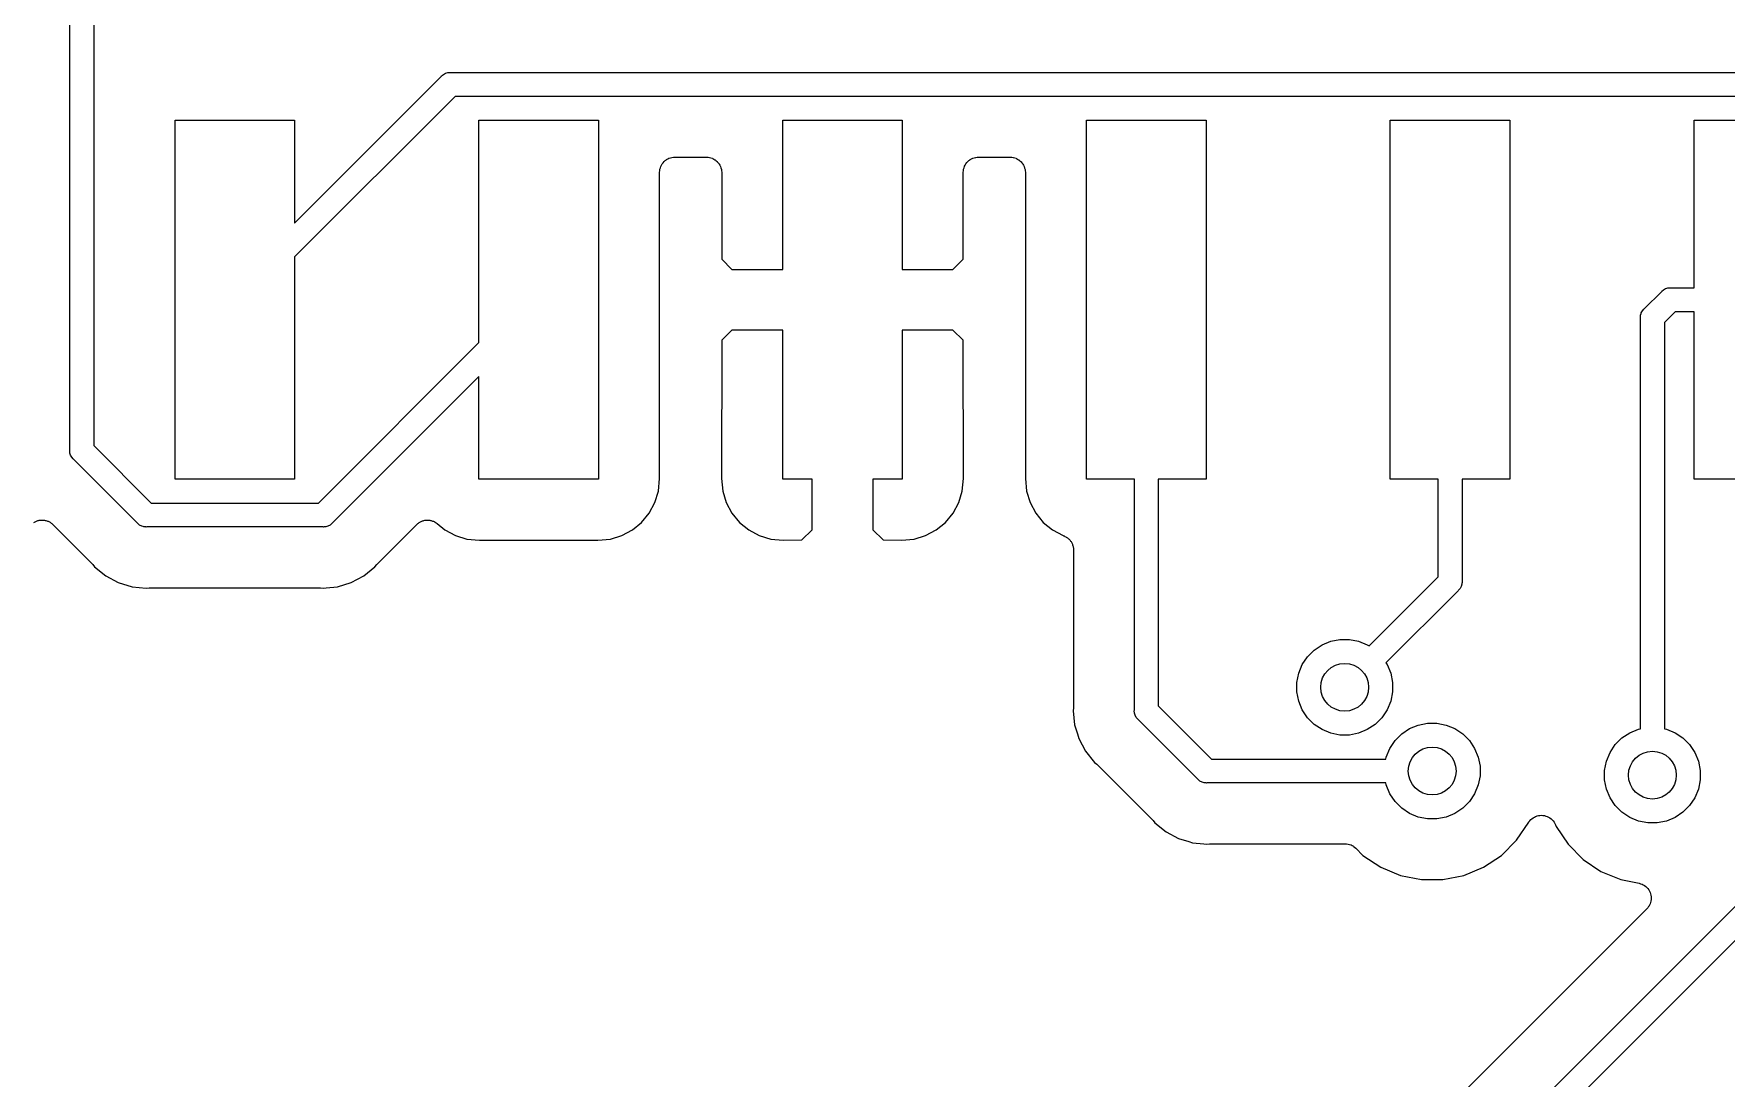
# Model space of a CAD drawing. Extents: x 2.15 to 10.02, y -5.18 to -1.32.
# Drawn here: x 8.176 to 8.733, y -3.985 to -3.641 of the extents above; entities that cross this region are included whole.
import ezdxf

# ---------------------------------------------------------------- set-up
doc = ezdxf.new("R2010")
doc.units = 0
doc.header["$MEASUREMENT"] = 0
doc.layers.add('BLACK', color=7, linetype='CONTINUOUS')

msp = doc.modelspace()

# ---------------------------------------------------------------- linework, layer by layer
at = {"layer": 'BLACK', "linetype": 'CONTINUOUS'}
for p, q in [((8.1874, -3.77815), (8.1874, -3.50582)), ((8.19528, -3.50582), (8.19528, -3.77672)), ((8.26142, -3.70349), (8.30968, -3.65523)), ((8.30968, -3.65523), (8.3098, -3.65508)), ((8.3098, -3.65508), (8.3104, -3.65458)), ((8.3104, -3.65458), (8.31079, -3.65438)), ((8.31079, -3.65438), (8.31108, -3.65422)), ((8.31108, -3.65422), (8.31183, -3.65399)), ((8.31183, -3.65399), (8.3119, -3.65399)), ((8.3119, -3.65399), (8.31241, -3.65394)), ((8.31241, -3.65394), (8.3126, -3.65392)), ((8.31241, -3.65394), (8.31241, -3.65394)), ((8.3126, -3.65392), (8.31279, -3.65394)), ((8.31279, -3.65394), (8.90467, -3.65394)), ((8.31423, -3.66181), (8.26142, -3.71462)), ((8.90611, -3.66181), (8.31423, -3.66181)), ((8.22205, -3.7878), (8.22205, -3.66969)), ((8.22205, -3.66969), (8.26142, -3.66969)), ((8.26142, -3.66969), (8.26142, -3.70349)), ((8.32205, -3.74286), (8.32205, -3.66969)), ((8.32205, -3.66969), (8.36142, -3.66969)), ((8.36142, -3.66969), (8.36142, -3.7878)), ((8.42205, -3.71874), (8.42205, -3.66969)), ((8.42205, -3.66969), (8.46142, -3.66969)), ((8.46142, -3.66969), (8.46142, -3.71874)), ((8.52205, -3.7878), (8.52205, -3.66969)), ((8.52205, -3.66969), (8.56142, -3.66969)), ((8.56142, -3.66969), (8.56142, -3.7878)), ((8.62205, -3.7878), (8.62205, -3.66969)), ((8.62205, -3.66969), (8.66142, -3.66969)), ((8.66142, -3.66969), (8.66142, -3.7878)), ((8.72205, -3.7248), (8.72205, -3.66969)), ((8.72205, -3.66969), (8.76142, -3.66969)), ((8.38154, -3.68674), (8.38159, -3.68627)), ((8.38154, -3.68677), (8.38154, -3.68674)), ((8.38154, -3.68678), (8.38154, -3.68677)), ((8.38154, -3.68681), (8.38154, -3.68678)), ((8.38154, -3.68678), (8.38154, -3.68678)), ((8.38154, -3.78755), (8.38154, -3.68681)), ((8.38159, -3.68627), (8.38164, -3.68581)), ((8.38164, -3.68581), (8.38165, -3.68579)), ((8.38165, -3.68577), (8.38179, -3.68532)), ((8.38165, -3.68579), (8.38165, -3.68577)), ((8.38179, -3.68532), (8.38193, -3.68487)), ((8.38193, -3.68487), (8.38194, -3.68486)), ((8.38194, -3.68484), (8.38217, -3.68443)), ((8.38194, -3.68486), (8.38194, -3.68484)), ((8.38217, -3.68443), (8.38239, -3.68402)), ((8.38239, -3.68402), (8.3824, -3.684)), ((8.3824, -3.684), (8.38241, -3.68399)), ((8.38241, -3.68399), (8.38271, -3.68363)), ((8.38271, -3.68363), (8.38302, -3.68326)), ((8.38302, -3.68326), (8.38303, -3.68325)), ((8.38303, -3.68325), (8.38304, -3.68324)), ((8.38304, -3.68324), (8.38341, -3.68294)), ((8.38341, -3.68294), (8.38377, -3.68265)), ((8.38377, -3.68265), (8.38379, -3.68264)), ((8.38379, -3.68264), (8.3838, -3.68263)), ((8.3838, -3.68263), (8.38422, -3.68241)), ((8.38422, -3.68241), (8.38463, -3.68219)), ((8.38463, -3.68219), (8.38465, -3.68218)), ((8.38465, -3.68218), (8.38467, -3.68218)), ((8.38467, -3.68218), (8.38512, -3.68204)), ((8.38512, -3.68204), (8.38557, -3.68191)), ((8.38557, -3.68191), (8.38558, -3.6819)), ((8.38558, -3.6819), (8.3856, -3.6819)), ((8.3856, -3.6819), (8.38607, -3.68186)), ((8.38607, -3.68186), (8.38654, -3.68181)), ((8.38654, -3.68181), (8.39697, -3.68181)), ((8.39697, -3.68181), (8.39699, -3.68181)), ((8.39699, -3.68181), (8.39699, -3.68181)), ((8.39699, -3.68181), (8.39699, -3.68181)), ((8.39699, -3.68181), (8.39704, -3.68181)), ((8.39704, -3.68181), (8.3975, -3.68186)), ((8.3975, -3.68186), (8.39796, -3.68191)), ((8.39796, -3.68191), (8.39799, -3.68192)), ((8.39799, -3.68192), (8.39801, -3.68192)), ((8.39801, -3.68192), (8.39845, -3.68206)), ((8.39845, -3.68206), (8.3989, -3.6822)), ((8.3989, -3.6822), (8.39892, -3.68221)), ((8.39892, -3.68221), (8.39894, -3.68222)), ((8.39894, -3.68222), (8.39935, -3.68244)), ((8.39935, -3.68244), (8.39976, -3.68266)), ((8.39976, -3.68266), (8.39977, -3.68267)), ((8.39977, -3.68267), (8.39979, -3.68269)), ((8.39979, -3.68269), (8.40015, -3.68298)), ((8.40015, -3.68298), (8.40051, -3.68328)), ((8.40051, -3.68328), (8.40052, -3.6833)), ((8.40052, -3.6833), (8.40054, -3.68331)), ((8.40054, -3.68331), (8.40083, -3.68367)), ((8.40083, -3.68367), (8.40113, -3.68403)), ((8.40113, -3.68403), (8.40114, -3.68405)), ((8.40114, -3.68405), (8.40115, -3.68407)), ((8.40115, -3.68407), (8.40137, -3.68448)), ((8.40137, -3.68448), (8.40159, -3.68489)), ((8.40159, -3.68489), (8.40159, -3.68492)), ((8.40159, -3.68492), (8.40161, -3.68494)), ((8.40161, -3.68494), (8.40174, -3.68538)), ((8.40174, -3.68538), (8.40187, -3.68583)), ((8.40187, -3.68583), (8.40187, -3.68585)), ((8.40187, -3.68585), (8.40188, -3.68587)), ((8.40188, -3.68587), (8.40192, -3.68634)), ((8.40192, -3.68634), (8.40197, -3.6868)), ((8.40197, -3.6868), (8.40204, -3.71541)), ((8.48142, -3.71541), (8.48149, -3.6868)), ((8.48149, -3.6868), (8.4815, -3.68678)), ((8.4815, -3.68673), (8.48155, -3.68627)), ((8.4815, -3.68677), (8.4815, -3.68673)), ((8.4815, -3.68678), (8.4815, -3.68677)), ((8.4815, -3.68678), (8.4815, -3.68678)), ((8.48155, -3.68627), (8.4816, -3.68581)), ((8.4816, -3.68578), (8.48161, -3.68576)), ((8.4816, -3.68581), (8.4816, -3.68578)), ((8.48161, -3.68576), (8.48175, -3.68532)), ((8.48175, -3.68532), (8.48189, -3.68487)), ((8.48189, -3.68487), (8.4819, -3.68485)), ((8.4819, -3.68483), (8.48213, -3.68443)), ((8.4819, -3.68485), (8.4819, -3.68483)), ((8.48213, -3.68443), (8.48235, -3.68402)), ((8.48235, -3.68402), (8.48237, -3.684)), ((8.48237, -3.684), (8.48238, -3.68398)), ((8.48238, -3.68398), (8.48267, -3.68362)), ((8.48267, -3.68362), (8.48297, -3.68326)), ((8.48297, -3.68326), (8.48299, -3.68325)), ((8.48299, -3.68325), (8.48301, -3.68323)), ((8.48301, -3.68323), (8.48337, -3.68294)), ((8.48337, -3.68294), (8.48373, -3.68265)), ((8.48373, -3.68265), (8.48375, -3.68264)), ((8.48375, -3.68264), (8.48377, -3.68262)), ((8.48377, -3.68262), (8.48418, -3.68241)), ((8.48418, -3.68241), (8.48459, -3.68219)), ((8.48459, -3.68219), (8.48461, -3.68218)), ((8.48461, -3.68218), (8.48463, -3.68217)), ((8.48463, -3.68217), (8.48508, -3.68204)), ((8.48508, -3.68204), (8.48552, -3.68191)), ((8.48552, -3.68191), (8.48555, -3.6819)), ((8.48555, -3.6819), (8.48557, -3.6819)), ((8.48557, -3.6819), (8.48603, -3.68186)), ((8.48603, -3.68186), (8.48649, -3.68181)), ((8.48649, -3.68181), (8.49693, -3.68181)), ((8.49693, -3.68181), (8.49696, -3.68181)), ((8.49696, -3.68181), (8.49696, -3.68181)), ((8.49696, -3.68181), (8.49696, -3.68181)), ((8.49696, -3.68181), (8.497, -3.68181)), ((8.497, -3.68181), (8.49747, -3.68186)), ((8.49747, -3.68186), (8.49793, -3.68191)), ((8.49793, -3.68191), (8.49795, -3.68192)), ((8.49795, -3.68192), (8.49797, -3.68192)), ((8.49797, -3.68192), (8.49841, -3.68206)), ((8.49841, -3.68206), (8.49886, -3.6822)), ((8.49886, -3.6822), (8.49888, -3.68221)), ((8.49888, -3.68221), (8.4989, -3.68222)), ((8.4989, -3.68222), (8.49931, -3.68244)), ((8.49931, -3.68244), (8.49972, -3.68267)), ((8.49972, -3.68267), (8.49974, -3.68268)), ((8.49974, -3.68268), (8.49975, -3.68269)), ((8.49975, -3.68269), (8.50011, -3.68299)), ((8.50011, -3.68299), (8.50047, -3.68329)), ((8.50047, -3.68329), (8.50049, -3.6833)), ((8.50049, -3.6833), (8.5005, -3.68331)), ((8.5005, -3.68331), (8.50079, -3.68368)), ((8.50079, -3.68368), (8.50109, -3.68404)), ((8.50109, -3.68404), (8.5011, -3.68406)), ((8.5011, -3.68406), (8.50111, -3.68407)), ((8.50111, -3.68407), (8.50133, -3.68449)), ((8.50133, -3.68449), (8.50155, -3.68491)), ((8.50155, -3.68491), (8.50155, -3.68492)), ((8.50155, -3.68492), (8.50156, -3.68494)), ((8.50156, -3.68494), (8.50169, -3.68539)), ((8.50169, -3.68539), (8.50183, -3.68584)), ((8.50183, -3.68584), (8.50183, -3.68586)), ((8.50183, -3.68586), (8.50184, -3.68587)), ((8.50184, -3.68587), (8.50188, -3.68634)), ((8.50188, -3.68634), (8.50193, -3.68681)), ((8.50193, -3.68681), (8.50193, -3.78755)), ((8.26142, -3.71462), (8.26142, -3.7878)), ((8.40204, -3.71541), (8.40537, -3.71874)), ((8.40537, -3.71874), (8.42205, -3.71874)), ((8.46142, -3.71874), (8.4781, -3.71874)), ((8.4781, -3.71874), (8.48142, -3.71541)), ((8.70567, -3.73168), (8.71125, -3.72609)), ((8.71125, -3.72609), (8.71138, -3.72594)), ((8.71138, -3.72594), (8.71198, -3.72545)), ((8.71198, -3.72545), (8.71266, -3.72509)), ((8.71266, -3.72509), (8.71303, -3.72497)), ((8.71303, -3.72497), (8.7134, -3.72486)), ((8.7134, -3.72486), (8.71347, -3.72485)), ((8.71347, -3.72485), (8.71398, -3.7248)), ((8.71398, -3.7248), (8.71417, -3.72478)), ((8.71398, -3.7248), (8.71398, -3.7248)), ((8.71417, -3.72478), (8.71437, -3.7248)), ((8.71437, -3.7248), (8.72205, -3.7248)), ((8.70502, -3.7324), (8.70552, -3.7318)), ((8.70552, -3.7318), (8.70567, -3.73168)), ((8.70436, -3.7346), (8.70438, -3.73441)), ((8.70438, -3.73479), (8.70436, -3.7346)), ((8.70438, -3.73441), (8.70443, -3.73383)), ((8.70438, -3.73441), (8.70438, -3.73441)), ((8.70438, -3.86993), (8.70438, -3.73479)), ((8.70443, -3.73383), (8.70444, -3.73381)), ((8.70444, -3.73381), (8.70461, -3.73323)), ((8.70461, -3.73323), (8.70466, -3.73309)), ((8.70466, -3.73309), (8.70502, -3.7324)), ((8.7158, -3.73268), (8.71225, -3.73623)), ((8.71225, -3.73623), (8.71225, -3.86993)), ((8.72205, -3.73268), (8.7158, -3.73268)), ((8.72205, -3.7878), (8.72205, -3.73268)), ((8.26924, -3.79567), (8.32205, -3.74286)), ((8.40204, -3.74207), (8.40193, -3.78756)), ((8.40537, -3.73874), (8.40204, -3.74207)), ((8.42205, -3.73874), (8.40537, -3.73874)), ((8.42205, -3.7878), (8.42205, -3.73874)), ((8.46142, -3.73874), (8.46142, -3.7878)), ((8.4781, -3.73874), (8.46142, -3.73874)), ((8.48142, -3.74207), (8.4781, -3.73874)), ((8.48154, -3.78756), (8.48142, -3.74207)), ((8.32205, -3.75399), (8.27379, -3.80225)), ((8.32205, -3.7878), (8.32205, -3.75399)), ((8.18738, -3.77835), (8.1874, -3.77815)), ((8.1874, -3.77854), (8.18738, -3.77835)), ((8.18744, -3.77893), (8.1874, -3.77854)), ((8.1874, -3.77854), (8.1874, -3.77854)), ((8.18746, -3.77912), (8.18744, -3.77893)), ((8.18748, -3.7792), (8.18746, -3.77912)), ((8.18768, -3.77986), (8.18748, -3.7792)), ((8.18805, -3.78054), (8.18768, -3.77986)), ((8.18854, -3.78114), (8.18805, -3.78054)), ((8.18869, -3.78127), (8.18854, -3.78114)), ((8.20968, -3.80225), (8.18869, -3.78127)), ((8.19528, -3.77672), (8.21423, -3.79567)), ((8.38113, -3.79172), (8.38154, -3.78755)), ((8.40193, -3.78756), (8.40234, -3.79172)), ((8.48113, -3.79172), (8.48154, -3.78756)), ((8.50193, -3.78755), (8.50234, -3.79172)), ((8.26142, -3.7878), (8.22205, -3.7878)), ((8.36142, -3.7878), (8.32205, -3.7878)), ((8.37998, -3.79549), (8.38113, -3.79172)), ((8.40234, -3.79172), (8.40348, -3.79549)), ((8.43173, -3.7878), (8.42205, -3.7878)), ((8.43173, -3.80447), (8.43173, -3.7878)), ((8.46142, -3.7878), (8.45173, -3.7878)), ((8.45173, -3.7878), (8.45173, -3.80447)), ((8.47998, -3.79549), (8.48113, -3.79172)), ((8.50234, -3.79172), (8.50348, -3.79549)), ((8.5378, -3.7878), (8.52205, -3.7878)), ((8.5378, -3.86381), (8.5378, -3.7878)), ((8.56142, -3.7878), (8.54567, -3.7878)), ((8.54567, -3.7878), (8.54567, -3.86237)), ((8.6378, -3.7878), (8.62205, -3.7878)), ((8.6378, -3.81996), (8.6378, -3.7878)), ((8.66142, -3.7878), (8.64567, -3.7878)), ((8.64567, -3.7878), (8.64567, -3.8214)), ((8.76142, -3.7878), (8.72205, -3.7878)), ((8.21423, -3.79567), (8.26924, -3.79567)), ((8.37813, -3.79896), (8.37998, -3.79549)), ((8.40348, -3.79549), (8.40534, -3.79896)), ((8.47813, -3.79896), (8.47998, -3.79549)), ((8.50348, -3.79549), (8.50534, -3.79896)), ((8.17558, -3.80208), (8.17581, -3.80196)), ((8.17581, -3.80196), (8.17603, -3.80182)), ((8.17603, -3.80182), (8.17624, -3.80173)), ((8.17624, -3.80173), (8.17644, -3.80163)), ((8.17644, -3.80163), (8.17669, -3.80155)), ((8.17669, -3.80155), (8.17693, -3.80146)), ((8.17693, -3.80146), (8.17716, -3.80141)), ((8.17716, -3.80141), (8.17737, -3.80135)), ((8.17737, -3.80135), (8.17763, -3.80133)), ((8.17763, -3.80133), (8.17789, -3.80128)), ((8.17789, -3.80128), (8.17812, -3.80128)), ((8.17812, -3.80128), (8.17834, -3.80126)), ((8.17834, -3.80126), (8.17861, -3.80129)), ((8.17861, -3.80129), (8.17887, -3.80129)), ((8.17887, -3.80129), (8.17909, -3.80133)), ((8.17909, -3.80133), (8.17932, -3.80136)), ((8.17932, -3.80136), (8.17957, -3.80143)), ((8.17957, -3.80143), (8.17982, -3.80149)), ((8.17982, -3.80149), (8.18003, -3.80158)), ((8.18003, -3.80158), (8.18025, -3.80164)), ((8.18025, -3.80164), (8.18048, -3.80177)), ((8.18048, -3.80177), (8.18072, -3.80187)), ((8.18072, -3.80187), (8.18091, -3.802)), ((8.18091, -3.802), (8.18111, -3.8021)), ((8.18111, -3.8021), (8.18131, -3.80227)), ((8.18131, -3.80227), (8.18153, -3.80242)), ((8.18153, -3.80242), (8.18169, -3.80258)), ((8.18169, -3.80258), (8.18186, -3.80272)), ((8.18186, -3.80272), (8.19467, -3.81553)), ((8.2098, -3.8024), (8.20968, -3.80225)), ((8.2104, -3.8029), (8.2098, -3.8024)), ((8.21108, -3.80326), (8.2104, -3.8029)), ((8.21155, -3.8034), (8.21108, -3.80326)), ((8.21183, -3.80349), (8.21155, -3.8034)), ((8.2119, -3.80349), (8.21183, -3.80349)), ((8.21241, -3.80354), (8.2119, -3.80349)), ((8.2126, -3.80356), (8.21241, -3.80354)), ((8.21241, -3.80354), (8.21241, -3.80354)), ((8.21279, -3.80354), (8.2126, -3.80356)), ((8.27067, -3.80354), (8.21279, -3.80354)), ((8.27087, -3.80356), (8.27067, -3.80354)), ((8.27106, -3.80354), (8.27087, -3.80356)), ((8.27164, -3.80349), (8.27106, -3.80354)), ((8.27106, -3.80354), (8.27106, -3.80354)), ((8.27238, -3.80326), (8.27164, -3.80349)), ((8.27306, -3.8029), (8.27238, -3.80326)), ((8.27366, -3.8024), (8.27306, -3.8029)), ((8.27379, -3.80225), (8.27366, -3.8024)), ((8.2888, -3.81553), (8.3016, -3.80272)), ((8.3016, -3.80272), (8.30165, -3.80267)), ((8.30165, -3.80267), (8.30183, -3.80253)), ((8.30183, -3.80253), (8.30199, -3.80237)), ((8.30199, -3.80237), (8.30221, -3.80223)), ((8.30221, -3.80223), (8.30241, -3.80207)), ((8.30241, -3.80207), (8.30261, -3.80196)), ((8.30261, -3.80196), (8.3028, -3.80184)), ((8.3028, -3.80184), (8.30305, -3.80174)), ((8.30305, -3.80174), (8.30328, -3.80162)), ((8.30328, -3.80162), (8.3035, -3.80155)), ((8.3035, -3.80155), (8.30371, -3.80147)), ((8.30371, -3.80147), (8.30396, -3.80142)), ((8.30396, -3.80142), (8.30422, -3.80134)), ((8.30422, -3.80134), (8.30444, -3.80132)), ((8.30444, -3.80132), (8.30466, -3.80128)), ((8.30466, -3.80128), (8.30493, -3.80128)), ((8.30493, -3.80128), (8.30519, -3.80126)), ((8.30519, -3.80126), (8.30541, -3.80128)), ((8.30541, -3.80128), (8.30564, -3.80128)), ((8.30564, -3.80128), (8.3059, -3.80134)), ((8.3059, -3.80134), (8.30616, -3.80136)), ((8.30616, -3.80136), (8.30637, -3.80143)), ((8.30637, -3.80143), (8.3066, -3.80148)), ((8.3066, -3.80148), (8.30684, -3.80158)), ((8.30684, -3.80158), (8.30709, -3.80166)), ((8.30709, -3.80166), (8.30729, -3.80176)), ((8.30729, -3.80176), (8.3075, -3.80185)), ((8.3075, -3.80185), (8.30772, -3.802)), ((8.30772, -3.802), (8.30795, -3.80212)), ((8.30795, -3.80212), (8.30812, -3.80227)), ((8.30812, -3.80227), (8.30831, -3.80239)), ((8.30831, -3.80239), (8.31088, -3.80451)), ((8.37258, -3.80451), (8.37563, -3.80201)), ((8.37563, -3.80201), (8.37813, -3.79896)), ((8.40534, -3.79896), (8.40784, -3.80201)), ((8.40784, -3.80201), (8.41088, -3.80451)), ((8.47258, -3.80451), (8.47563, -3.80201)), ((8.47563, -3.80201), (8.47813, -3.79896)), ((8.50534, -3.79896), (8.50784, -3.80201)), ((8.50784, -3.80201), (8.51088, -3.80451)), ((8.31088, -3.80451), (8.31436, -3.80636)), ((8.31436, -3.80636), (8.31813, -3.80751)), ((8.31813, -3.80751), (8.32229, -3.80792)), ((8.32229, -3.80792), (8.36117, -3.80792)), ((8.36117, -3.80792), (8.36534, -3.80751)), ((8.36534, -3.80751), (8.36911, -3.80636)), ((8.36911, -3.80636), (8.37258, -3.80451)), ((8.41088, -3.80451), (8.41436, -3.80636)), ((8.41436, -3.80636), (8.41813, -3.80751)), ((8.41813, -3.80751), (8.42226, -3.80791)), ((8.42226, -3.80791), (8.42838, -3.80782)), ((8.42838, -3.80782), (8.43173, -3.80447)), ((8.45173, -3.80447), (8.45508, -3.80782)), ((8.45508, -3.80782), (8.46121, -3.80791)), ((8.46121, -3.80791), (8.46534, -3.80751)), ((8.46534, -3.80751), (8.46911, -3.80636)), ((8.46911, -3.80636), (8.47258, -3.80451)), ((8.51088, -3.80451), (8.51441, -3.80639)), ((8.51441, -3.80639), (8.51452, -3.80644)), ((8.51452, -3.80644), (8.51473, -3.8065)), ((8.51473, -3.8065), (8.51497, -3.80663)), ((8.51497, -3.80663), (8.51521, -3.80674)), ((8.51521, -3.80674), (8.51539, -3.80686)), ((8.51539, -3.80686), (8.51559, -3.80697)), ((8.51559, -3.80697), (8.5158, -3.80714)), ((8.5158, -3.80714), (8.51601, -3.80729)), ((8.51601, -3.80729), (8.51617, -3.80745)), ((8.51617, -3.80745), (8.51634, -3.80759)), ((8.51634, -3.80759), (8.51651, -3.8078)), ((8.51651, -3.8078), (8.5167, -3.80799)), ((8.5167, -3.80799), (8.51682, -3.80817)), ((8.51682, -3.80817), (8.51696, -3.80835)), ((8.51696, -3.80835), (8.51708, -3.80858)), ((8.51708, -3.80858), (8.51723, -3.8088)), ((8.51723, -3.8088), (8.51731, -3.80901)), ((8.51731, -3.80901), (8.51742, -3.80921)), ((8.51742, -3.80921), (8.51749, -3.80946)), ((8.51749, -3.80946), (8.51759, -3.80971)), ((8.51759, -3.80971), (8.51764, -3.80993)), ((8.51764, -3.80993), (8.5177, -3.81014)), ((8.5177, -3.81014), (8.51773, -3.81041)), ((8.51773, -3.81041), (8.51778, -3.81067)), ((8.51778, -3.81067), (8.51777, -3.81089)), ((8.51777, -3.81089), (8.5178, -3.81111)), ((8.5178, -3.81111), (8.5178, -3.86258)), ((8.19467, -3.81553), (8.19472, -3.81558)), ((8.19472, -3.81558), (8.19485, -3.81574)), ((8.19485, -3.81574), (8.195, -3.81589)), ((8.195, -3.81589), (8.19559, -3.81661)), ((8.19559, -3.81661), (8.19924, -3.81961)), ((8.19924, -3.81961), (8.20339, -3.82183)), ((8.28007, -3.82183), (8.28423, -3.81961)), ((8.28423, -3.81961), (8.28787, -3.81661)), ((8.28787, -3.81661), (8.28847, -3.81589)), ((8.28847, -3.81589), (8.28851, -3.81584)), ((8.28851, -3.81584), (8.28866, -3.81569)), ((8.28866, -3.81569), (8.2888, -3.81553)), ((8.61504, -3.84271), (8.6378, -3.81996)), ((8.20339, -3.82183), (8.20791, -3.8232)), ((8.20791, -3.8232), (8.2126, -3.82366)), ((8.2126, -3.82366), (8.21353, -3.82357)), ((8.21353, -3.82357), (8.2136, -3.82356)), ((8.2136, -3.82356), (8.21381, -3.82356)), ((8.21381, -3.82356), (8.21402, -3.82354)), ((8.21402, -3.82354), (8.26944, -3.82354)), ((8.26944, -3.82354), (8.26951, -3.82354)), ((8.26951, -3.82354), (8.26972, -3.82357)), ((8.26972, -3.82357), (8.26993, -3.82357)), ((8.26993, -3.82357), (8.27087, -3.82366)), ((8.27087, -3.82366), (8.2718, -3.82357)), ((8.2718, -3.82357), (8.27556, -3.8232)), ((8.2718, -3.82357), (8.2718, -3.82357)), ((8.27556, -3.8232), (8.28007, -3.82183)), ((8.64438, -3.82451), (8.62061, -3.84828)), ((8.64453, -3.82439), (8.64438, -3.82451)), ((8.64502, -3.82379), (8.64453, -3.82439)), ((8.64539, -3.8231), (8.64502, -3.82379)), ((8.64561, -3.82236), (8.64539, -3.8231)), ((8.64563, -3.82216), (8.64561, -3.82236)), ((8.64561, -3.82236), (8.64561, -3.82236)), ((8.64567, -3.82178), (8.64563, -3.82216)), ((8.64567, -3.8214), (8.64569, -3.82159)), ((8.64569, -3.82159), (8.64567, -3.82178)), ((8.64567, -3.82178), (8.64567, -3.82178)), ((8.59698, -3.84407), (8.59956, -3.84234)), ((8.59956, -3.84234), (8.60243, -3.84116)), ((8.60243, -3.84116), (8.60547, -3.84055)), ((8.60547, -3.84055), (8.60857, -3.84055)), ((8.60857, -3.84055), (8.61162, -3.84116)), ((8.61162, -3.84116), (8.61448, -3.84234)), ((8.61448, -3.84234), (8.61504, -3.84271)), ((8.59307, -3.84884), (8.59479, -3.84626)), ((8.59479, -3.84626), (8.59698, -3.84407)), ((8.62061, -3.84828), (8.62098, -3.84884)), ((8.59128, -3.85475), (8.59188, -3.8517)), ((8.59188, -3.8517), (8.59307, -3.84884)), ((8.62098, -3.84884), (8.62217, -3.8517)), ((8.62217, -3.8517), (8.62277, -3.85475)), ((8.59128, -3.85785), (8.59128, -3.85475)), ((8.59188, -3.86089), (8.59128, -3.85785)), ((8.62277, -3.85785), (8.62217, -3.86089)), ((8.62277, -3.85475), (8.62277, -3.85785)), ((8.51777, -3.86307), (8.51768, -3.864)), ((8.51768, -3.864), (8.51814, -3.8687)), ((8.51779, -3.86265), (8.51777, -3.86286)), ((8.51777, -3.86286), (8.51777, -3.86307)), ((8.5178, -3.86258), (8.51779, -3.86265)), ((8.53778, -3.864), (8.5378, -3.86381)), ((8.53785, -3.86477), (8.53778, -3.864)), ((8.53805, -3.86544), (8.53785, -3.86477)), ((8.53808, -3.86552), (8.53805, -3.86544)), ((8.53844, -3.8662), (8.53808, -3.86552)), ((8.54567, -3.86237), (8.56322, -3.87992)), ((8.59307, -3.86376), (8.59188, -3.86089)), ((8.59479, -3.86634), (8.59307, -3.86376)), ((8.62098, -3.86376), (8.61926, -3.86634)), ((8.62217, -3.86089), (8.62098, -3.86376)), ((8.51814, -3.8687), (8.51904, -3.87164)), ((8.53894, -3.8668), (8.53844, -3.8662)), ((8.53908, -3.86692), (8.53894, -3.8668)), ((8.55867, -3.88651), (8.53908, -3.86692)), ((8.59698, -3.86853), (8.59479, -3.86634)), ((8.59956, -3.87025), (8.59698, -3.86853)), ((8.60243, -3.87144), (8.59956, -3.87025)), ((8.61448, -3.87025), (8.61162, -3.87144)), ((8.61706, -3.86853), (8.61448, -3.87025)), ((8.61926, -3.86634), (8.61706, -3.86853)), ((8.62579, -3.87163), (8.62837, -3.8699)), ((8.62837, -3.8699), (8.63123, -3.86872)), ((8.63123, -3.86872), (8.63428, -3.86811)), ((8.63428, -3.86811), (8.63738, -3.86811)), ((8.63738, -3.86811), (8.64042, -3.86872)), ((8.64042, -3.86872), (8.64329, -3.8699)), ((8.64329, -3.8699), (8.64587, -3.87163)), ((8.70085, -3.87125), (8.70372, -3.87006)), ((8.70372, -3.87006), (8.70438, -3.86993)), ((8.71225, -3.86993), (8.71291, -3.87006)), ((8.71291, -3.87006), (8.71577, -3.87125)), ((8.51904, -3.87164), (8.51951, -3.87321)), ((8.51951, -3.87321), (8.52173, -3.87737)), ((8.60547, -3.87205), (8.60243, -3.87144)), ((8.60857, -3.87205), (8.60547, -3.87205)), ((8.61162, -3.87144), (8.60857, -3.87205)), ((8.62068, -3.87926), (8.62187, -3.8764)), ((8.62187, -3.8764), (8.62359, -3.87382)), ((8.62359, -3.87382), (8.62579, -3.87163)), ((8.64587, -3.87163), (8.64806, -3.87382)), ((8.64806, -3.87382), (8.64978, -3.8764)), ((8.64978, -3.8764), (8.65097, -3.87926)), ((8.69436, -3.87775), (8.69608, -3.87517)), ((8.69608, -3.87517), (8.69827, -3.87297)), ((8.69827, -3.87297), (8.70085, -3.87125)), ((8.71577, -3.87125), (8.71835, -3.87297)), ((8.71835, -3.87297), (8.72055, -3.87517)), ((8.72055, -3.87517), (8.72227, -3.87775)), ((8.52173, -3.87737), (8.52472, -3.88101)), ((8.52472, -3.88101), (8.52545, -3.8816)), ((8.52545, -3.8816), (8.5255, -3.88165)), ((8.5255, -3.88165), (8.52565, -3.8818)), ((8.52565, -3.8818), (8.52581, -3.88193)), ((8.52581, -3.88193), (8.54366, -3.89978)), ((8.56322, -3.87992), (8.62055, -3.87992)), ((8.62055, -3.87992), (8.62068, -3.87926)), ((8.65097, -3.87926), (8.65157, -3.88231)), ((8.69257, -3.88365), (8.69317, -3.88061)), ((8.69317, -3.88061), (8.69436, -3.87775)), ((8.72227, -3.87775), (8.72346, -3.88061)), ((8.72346, -3.88061), (8.72406, -3.88365)), ((8.55879, -3.88666), (8.55867, -3.88651)), ((8.55939, -3.88715), (8.55879, -3.88666)), ((8.56007, -3.88751), (8.55939, -3.88715)), ((8.5605, -3.88764), (8.56007, -3.88751)), ((8.56082, -3.88774), (8.5605, -3.88764)), ((8.56089, -3.88775), (8.56082, -3.88774)), ((8.56139, -3.88779), (8.56089, -3.88775)), ((8.56159, -3.88781), (8.56139, -3.88779)), ((8.56139, -3.88779), (8.56139, -3.88779)), ((8.56178, -3.88779), (8.56159, -3.88781)), ((8.62055, -3.88779), (8.56178, -3.88779)), ((8.62068, -3.88845), (8.62055, -3.88779)), ((8.65157, -3.88541), (8.65097, -3.88845)), ((8.65157, -3.88231), (8.65157, -3.88541)), ((8.69257, -3.88676), (8.69257, -3.88365)), ((8.69317, -3.8898), (8.69257, -3.88676)), ((8.72406, -3.88676), (8.72346, -3.8898)), ((8.72406, -3.88365), (8.72406, -3.88676)), ((8.62187, -3.89132), (8.62068, -3.88845)), ((8.62359, -3.8939), (8.62187, -3.89132)), ((8.64978, -3.89132), (8.64806, -3.8939)), ((8.65097, -3.88845), (8.64978, -3.89132)), ((8.69436, -3.89266), (8.69317, -3.8898)), ((8.69608, -3.89524), (8.69436, -3.89266)), ((8.72227, -3.89266), (8.72055, -3.89524)), ((8.72346, -3.8898), (8.72227, -3.89266)), ((8.62579, -3.89609), (8.62359, -3.8939)), ((8.62837, -3.89781), (8.62579, -3.89609)), ((8.63123, -3.899), (8.62837, -3.89781)), ((8.64329, -3.89781), (8.64042, -3.899)), ((8.64587, -3.89609), (8.64329, -3.89781)), ((8.64806, -3.8939), (8.64587, -3.89609)), ((8.66946, -3.89902), (8.66988, -3.8988)), ((8.66988, -3.8988), (8.66989, -3.89879)), ((8.66989, -3.89879), (8.6699, -3.89879)), ((8.6699, -3.89879), (8.67035, -3.89866)), ((8.67035, -3.89866), (8.67081, -3.89852)), ((8.67081, -3.89852), (8.67082, -3.89852)), ((8.67082, -3.89852), (8.67083, -3.89852)), ((8.67083, -3.89852), (8.67131, -3.89847)), ((8.67131, -3.89847), (8.67178, -3.89843)), ((8.67178, -3.89843), (8.67179, -3.89843)), ((8.67179, -3.89843), (8.6718, -3.89843)), ((8.6718, -3.89843), (8.67228, -3.89848)), ((8.67228, -3.89848), (8.67275, -3.89853)), ((8.67275, -3.89853), (8.67276, -3.89853)), ((8.67276, -3.89853), (8.67277, -3.89853)), ((8.67277, -3.89853), (8.67323, -3.89868)), ((8.67323, -3.89868), (8.67369, -3.89882)), ((8.67369, -3.89882), (8.6737, -3.89882)), ((8.6737, -3.89882), (8.67371, -3.89883)), ((8.67371, -3.89883), (8.67413, -3.89905)), ((8.69827, -3.89744), (8.69608, -3.89524)), ((8.70085, -3.89916), (8.69827, -3.89744)), ((8.71835, -3.89744), (8.71577, -3.89916)), ((8.72055, -3.89524), (8.71835, -3.89744)), ((8.54366, -3.89978), (8.54371, -3.89983)), ((8.54371, -3.89983), (8.54384, -3.89999)), ((8.54384, -3.89999), (8.54399, -3.90014)), ((8.54399, -3.90014), (8.54458, -3.90087)), ((8.54458, -3.90087), (8.54822, -3.90386)), ((8.54822, -3.90386), (8.55238, -3.90608)), ((8.63428, -3.89961), (8.63123, -3.899)), ((8.63738, -3.89961), (8.63428, -3.89961)), ((8.64042, -3.899), (8.63738, -3.89961)), ((8.66359, -3.90665), (8.6676, -3.90065)), ((8.6676, -3.90065), (8.66763, -3.90061)), ((8.66763, -3.90061), (8.66764, -3.90059)), ((8.66763, -3.90061), (8.66763, -3.90061)), ((8.66763, -3.90061), (8.66763, -3.90061)), ((8.66764, -3.90059), (8.66795, -3.90023)), ((8.66795, -3.90023), (8.66825, -3.89986)), ((8.66825, -3.89986), (8.66826, -3.89986)), ((8.66826, -3.89986), (8.66827, -3.89985)), ((8.66827, -3.89985), (8.66864, -3.89955)), ((8.66864, -3.89955), (8.66901, -3.89925)), ((8.66901, -3.89925), (8.66902, -3.89925)), ((8.66902, -3.89925), (8.66903, -3.89924)), ((8.66903, -3.89924), (8.66946, -3.89902)), ((8.67413, -3.89905), (8.67455, -3.89928)), ((8.67455, -3.89928), (8.67455, -3.89929)), ((8.67455, -3.89929), (8.67456, -3.89929)), ((8.67456, -3.89929), (8.67494, -3.8996)), ((8.67494, -3.8996), (8.6753, -3.8999)), ((8.6753, -3.8999), (8.6753, -3.89991)), ((8.6753, -3.89991), (8.67531, -3.89992)), ((8.67531, -3.89992), (8.67562, -3.90029)), ((8.67562, -3.90029), (8.67592, -3.90066)), ((8.67592, -3.90066), (8.67592, -3.90066)), ((8.67592, -3.90066), (8.67593, -3.90067)), ((8.67593, -3.90067), (8.67615, -3.9011)), ((8.67615, -3.9011), (8.67638, -3.90152)), ((8.67638, -3.90152), (8.67663, -3.90214)), ((8.67663, -3.90214), (8.68055, -3.90799)), ((8.70372, -3.90035), (8.70085, -3.89916)), ((8.70676, -3.90095), (8.70372, -3.90035)), ((8.70986, -3.90095), (8.70676, -3.90095)), ((8.71291, -3.90035), (8.70986, -3.90095)), ((8.71577, -3.89916), (8.71291, -3.90035)), ((8.55238, -3.90608), (8.55571, -3.90709)), ((8.55571, -3.90709), (8.55689, -3.90745)), ((8.55689, -3.90745), (8.55696, -3.90746)), ((8.55696, -3.90746), (8.55697, -3.90746)), ((8.55697, -3.90746), (8.56066, -3.90782)), ((8.56066, -3.90782), (8.56066, -3.90782)), ((8.56066, -3.90782), (8.56159, -3.90791)), ((8.56159, -3.90791), (8.56252, -3.90782)), ((8.56252, -3.90782), (8.56259, -3.90781)), ((8.56259, -3.90781), (8.5628, -3.90782)), ((8.5628, -3.90782), (8.56301, -3.90779)), ((8.56301, -3.90779), (8.60714, -3.90779)), ((8.60714, -3.90779), (8.60715, -3.9078)), ((8.60715, -3.9078), (8.60715, -3.90779)), ((8.60715, -3.90779), (8.60716, -3.9078)), ((8.60716, -3.9078), (8.60721, -3.9078)), ((8.60721, -3.9078), (8.60767, -3.90785)), ((8.60767, -3.90785), (8.60813, -3.90789)), ((8.60813, -3.90789), (8.60815, -3.9079)), ((8.60815, -3.9079), (8.60818, -3.9079)), ((8.60818, -3.9079), (8.60862, -3.90804)), ((8.60862, -3.90804), (8.60906, -3.90818)), ((8.60906, -3.90818), (8.60908, -3.90819)), ((8.60908, -3.90819), (8.60911, -3.9082)), ((8.60911, -3.9082), (8.60951, -3.90842)), ((8.60951, -3.90842), (8.60992, -3.90864)), ((8.60992, -3.90864), (8.60994, -3.90866)), ((8.60994, -3.90866), (8.60996, -3.90867)), ((8.60996, -3.90867), (8.61031, -3.90897)), ((8.61031, -3.90897), (8.61067, -3.90926)), ((8.61067, -3.90926), (8.61304, -3.91163)), ((8.65861, -3.91163), (8.66359, -3.90665)), ((8.68055, -3.90799), (8.68553, -3.91297)), ((8.61304, -3.91163), (8.61889, -3.91554)), ((8.61889, -3.91554), (8.6254, -3.91823)), ((8.64625, -3.91823), (8.65276, -3.91554)), ((8.65276, -3.91554), (8.65861, -3.91163)), ((8.68553, -3.91297), (8.69138, -3.91688)), ((8.19073, -4.47323), (8.74472, -3.91924)), ((8.6254, -3.91823), (8.63231, -3.91961)), ((8.63231, -3.91961), (8.63935, -3.91961)), ((8.63935, -3.91961), (8.64625, -3.91823)), ((8.69138, -3.91688), (8.69789, -3.91958)), ((8.69789, -3.91958), (8.7039, -3.92078)), ((8.7039, -3.92078), (8.70395, -3.92079)), ((8.70395, -3.92079), (8.70395, -3.92079)), ((8.70395, -3.92079), (8.70395, -3.92079)), ((8.70395, -3.92079), (8.70397, -3.92079)), ((8.70397, -3.92079), (8.70443, -3.92094)), ((8.70443, -3.92094), (8.70488, -3.92108)), ((8.70488, -3.92108), (8.70489, -3.92108)), ((8.70489, -3.92108), (8.7049, -3.92109)), ((8.7049, -3.92109), (8.70532, -3.92132)), ((8.74927, -3.92583), (8.19528, -4.47981)), ((8.70532, -3.92132), (8.70574, -3.92154)), ((8.70574, -3.92154), (8.70574, -3.92155)), ((8.70574, -3.92155), (8.70575, -3.92156)), ((8.70575, -3.92156), (8.70612, -3.92186)), ((8.70612, -3.92186), (8.70649, -3.92217)), ((8.70649, -3.92217), (8.70649, -3.92218)), ((8.70649, -3.92218), (8.7065, -3.92218)), ((8.7065, -3.92218), (8.7068, -3.92255)), ((8.7068, -3.92255), (8.7071, -3.92293)), ((8.7071, -3.92293), (8.7071, -3.92294)), ((8.7071, -3.92294), (8.70711, -3.92295)), ((8.70711, -3.92295), (8.70733, -3.92337)), ((8.70733, -3.92337), (8.70755, -3.92379)), ((8.70755, -3.92379), (8.70756, -3.9238)), ((8.70756, -3.9238), (8.70756, -3.92381)), ((8.70756, -3.92381), (8.7077, -3.92427)), ((8.70782, -3.92669), (8.70768, -3.92714)), ((8.7077, -3.92427), (8.70783, -3.92473)), ((8.70783, -3.92667), (8.70782, -3.92668)), ((8.70782, -3.92668), (8.70782, -3.92669)), ((8.70783, -3.92473), (8.70783, -3.92474)), ((8.70783, -3.92474), (8.70784, -3.92475)), ((8.70788, -3.92618), (8.70783, -3.92667)), ((8.70784, -3.92475), (8.70788, -3.92522)), ((8.70788, -3.92522), (8.70792, -3.9257)), ((8.70792, -3.92572), (8.70788, -3.92618)), ((8.70792, -3.9257), (8.70792, -3.92571)), ((8.70792, -3.92571), (8.70792, -3.92572)), ((8.70646, -3.92922), (8.18391, -4.45176)), ((8.70676, -3.92884), (8.70646, -3.92922)), ((8.70707, -3.92848), (8.70676, -3.92884)), ((8.70708, -3.92846), (8.70707, -3.92847)), ((8.70707, -3.92847), (8.70707, -3.92848)), ((8.7073, -3.92804), (8.70708, -3.92846)), ((8.70753, -3.92762), (8.7073, -3.92804)), ((8.70754, -3.92761), (8.70753, -3.92762)), ((8.70768, -3.92714), (8.70754, -3.9276)), ((8.70754, -3.9276), (8.70754, -3.92761))]:
    msp.add_line(p, q, dxfattribs=at)
at = {"layer": 'BLACK'}
for centre in [(8.60702, -3.8563), (8.63583, -3.88386), (8.70831, -3.88521)]:
    msp.add_circle(centre, 0.00787, dxfattribs=at)

doc.saveas('drawing.dxf')
